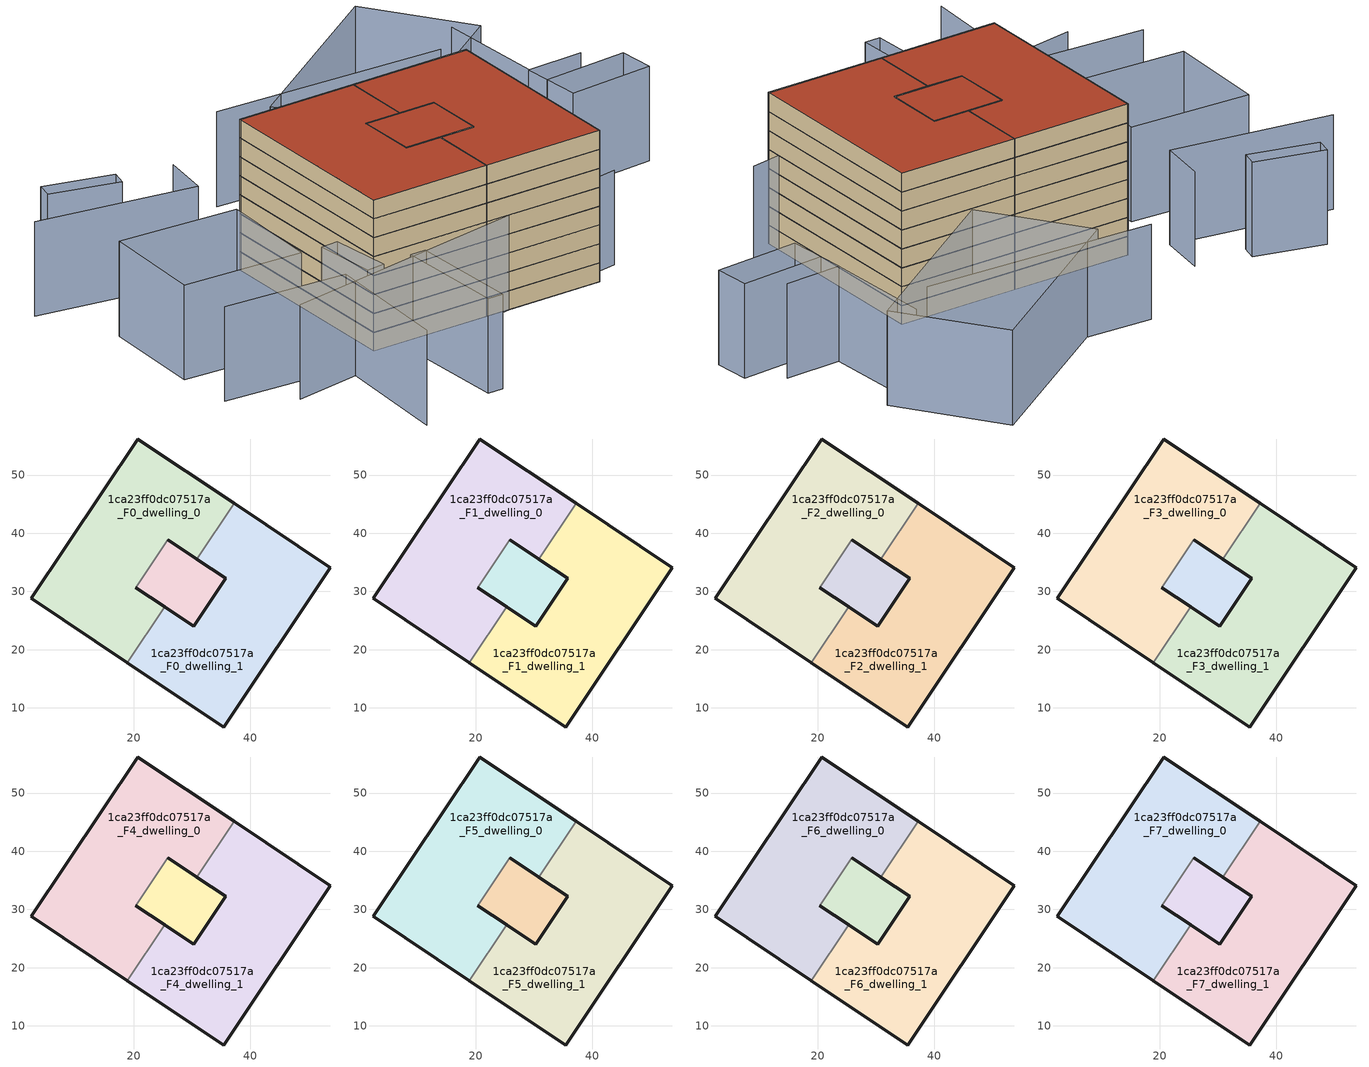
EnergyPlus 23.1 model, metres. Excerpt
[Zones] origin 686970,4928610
1ca23ff0dc07517a_F0_dwelling_0
 floor ground (EU_floor_Construction): 25.31,27.35 20.35,30.66 25.84,38.87 30.8,35.56 37.2,45.14 20.69,56.19 2.38,28.81 18.9,17.76 z0
 wall outside (EU_wall_Construction): 30.8,35.56 25.84,38.87 / 20.35,30.66 25.31,27.35 / 18.9,17.76 2.38,28.81 20.69,56.19 37.2,45.14 z0:3
 wall to 1ca23ff0dc07517a_F0_dwelling_1 (EU_wall_Construction): 37.2,45.14 30.8,35.56 / 25.31,27.35 18.9,17.76 z0:3
 wall to 1ca23ff0dc07517a_F0_circulation (EU_wall_Construction): 25.84,38.87 20.35,30.66 z0:3
1ca23ff0dc07517a_F0_dwelling_1
 floor ground (EU_floor_Construction): 35.41,6.72 53.72,34.1 37.2,45.14 30.8,35.56 35.75,32.25 30.26,24.03 25.31,27.35 18.9,17.76 z0
 wall outside (EU_wall_Construction): 25.31,27.35 30.26,24.03 35.75,32.25 30.8,35.56 / 37.2,45.14 53.72,34.1 35.41,6.72 18.9,17.76 z0:3
1ca23ff0dc07517a_F0_circulation
 floor ground (EU_floor_Construction): 30.26,24.03 35.75,32.25 25.84,38.87 20.35,30.66 z0
 wall outside (EU_wall_Construction): 25.84,38.87 35.75,32.25 30.26,24.03 20.35,30.66 z0:3
1ca23ff0dc07517a_F1_dwelling_0
 floor to 1ca23ff0dc07517a_F0_dwelling_0 (EU_floor_Construction): 25.3,27.35 20.35,30.66 25.84,38.87 30.8,35.56 37.2,45.14 20.69,56.19 2.38,28.81 18.9,17.76 z3
 wall outside (EU_wall_Construction): 30.8,35.56 25.84,38.87 / 20.35,30.66 25.31,27.35 / 18.9,17.76 2.38,28.81 20.69,56.19 37.2,45.14 z3:6
 wall to 1ca23ff0dc07517a_F1_dwelling_1 (EU_wall_Construction): 37.2,45.14 30.8,35.56 / 25.31,27.35 18.9,17.76 z3:6
 wall to 1ca23ff0dc07517a_F1_circulation (EU_wall_Construction): 25.84,38.87 20.35,30.66 z3:6
1ca23ff0dc07517a_F1_dwelling_1
 floor to 1ca23ff0dc07517a_F0_dwelling_1 (EU_floor_Construction): 35.41,6.72 53.72,34.1 37.2,45.14 30.8,35.56 35.75,32.25 30.26,24.03 25.3,27.35 18.9,17.76 z3
 wall outside (EU_wall_Construction): 25.31,27.35 30.26,24.03 35.75,32.25 30.8,35.56 / 37.2,45.14 53.72,34.1 35.41,6.72 18.9,17.76 z3:6
1ca23ff0dc07517a_F1_circulation
 floor to 1ca23ff0dc07517a_F0_circulation (EU_floor_Construction): 30.26,24.03 35.75,32.25 25.84,38.87 20.35,30.66 z3
 wall outside (EU_wall_Construction): 25.84,38.87 35.75,32.25 30.26,24.03 20.35,30.66 z3:6
1ca23ff0dc07517a_F2_dwelling_0
 floor to 1ca23ff0dc07517a_F1_dwelling_0 (EU_floor_Construction): 25.3,27.35 20.35,30.66 25.84,38.87 30.8,35.56 37.2,45.14 20.69,56.19 2.38,28.81 18.9,17.76 z6
 wall outside (EU_wall_Construction): 30.8,35.56 25.84,38.87 / 20.35,30.66 25.31,27.35 / 18.9,17.76 2.38,28.81 20.69,56.19 37.2,45.14 z6:9
 wall to 1ca23ff0dc07517a_F2_dwelling_1 (EU_wall_Construction): 37.2,45.14 30.8,35.56 / 25.31,27.35 18.9,17.76 z6:9
 wall to 1ca23ff0dc07517a_F2_circulation (EU_wall_Construction): 25.84,38.87 20.35,30.66 z6:9
1ca23ff0dc07517a_F2_dwelling_1
 floor to 1ca23ff0dc07517a_F1_dwelling_1 (EU_floor_Construction): 35.41,6.72 53.72,34.1 37.2,45.14 30.8,35.56 35.75,32.25 30.26,24.03 25.3,27.35 18.9,17.76 z6
 wall outside (EU_wall_Construction): 25.31,27.35 30.26,24.03 35.75,32.25 30.8,35.56 / 37.2,45.14 53.72,34.1 35.41,6.72 18.9,17.76 z6:9
1ca23ff0dc07517a_F2_circulation
 floor to 1ca23ff0dc07517a_F1_circulation (EU_floor_Construction): 30.26,24.03 35.75,32.25 25.84,38.87 20.35,30.66 z6
 wall outside (EU_wall_Construction): 25.84,38.87 35.75,32.25 30.26,24.03 20.35,30.66 z6:9
1ca23ff0dc07517a_F3_dwelling_0
 floor to 1ca23ff0dc07517a_F2_dwelling_0 (EU_floor_Construction): 25.3,27.35 20.35,30.66 25.84,38.87 30.8,35.56 37.2,45.14 20.69,56.19 2.38,28.81 18.9,17.76 z9
 wall outside (EU_wall_Construction): 30.8,35.56 25.84,38.87 / 20.35,30.66 25.31,27.35 / 18.9,17.76 2.38,28.81 20.69,56.19 37.2,45.14 z9:12
 wall to 1ca23ff0dc07517a_F3_dwelling_1 (EU_wall_Construction): 37.2,45.14 30.8,35.56 / 25.31,27.35 18.9,17.76 z9:12
 wall to 1ca23ff0dc07517a_F3_circulation (EU_wall_Construction): 25.84,38.87 20.35,30.66 z9:12
1ca23ff0dc07517a_F3_dwelling_1
 floor to 1ca23ff0dc07517a_F2_dwelling_1 (EU_floor_Construction): 35.41,6.72 53.72,34.1 37.2,45.14 30.8,35.56 35.75,32.25 30.26,24.03 25.3,27.35 18.9,17.76 z9
 wall outside (EU_wall_Construction): 25.31,27.35 30.26,24.03 35.75,32.25 30.8,35.56 / 37.2,45.14 53.72,34.1 35.41,6.72 18.9,17.76 z9:12
1ca23ff0dc07517a_F3_circulation
 floor to 1ca23ff0dc07517a_F2_circulation (EU_floor_Construction): 30.26,24.03 35.75,32.25 25.84,38.87 20.35,30.66 z9
 wall outside (EU_wall_Construction): 25.84,38.87 35.75,32.25 30.26,24.03 20.35,30.66 z9:12
1ca23ff0dc07517a_F4_dwelling_0
 floor to 1ca23ff0dc07517a_F3_dwelling_0 (EU_floor_Construction): 25.3,27.35 20.35,30.66 25.84,38.87 30.8,35.56 37.2,45.14 20.69,56.19 2.38,28.81 18.9,17.76 z12
 wall outside (EU_wall_Construction): 30.8,35.56 25.84,38.87 / 20.35,30.66 25.31,27.35 / 18.9,17.76 2.38,28.81 20.69,56.19 37.2,45.14 z12:15
 wall to 1ca23ff0dc07517a_F4_dwelling_1 (EU_wall_Construction): 37.2,45.14 30.8,35.56 / 25.31,27.35 18.9,17.76 z12:15
 wall to 1ca23ff0dc07517a_F4_circulation (EU_wall_Construction): 25.84,38.87 20.35,30.66 z12:15
1ca23ff0dc07517a_F4_dwelling_1
 floor to 1ca23ff0dc07517a_F3_dwelling_1 (EU_floor_Construction): 35.41,6.72 53.72,34.1 37.2,45.14 30.8,35.56 35.75,32.25 30.26,24.03 25.3,27.35 18.9,17.76 z12
 wall outside (EU_wall_Construction): 25.31,27.35 30.26,24.03 35.75,32.25 30.8,35.56 / 37.2,45.14 53.72,34.1 35.41,6.72 18.9,17.76 z12:15
1ca23ff0dc07517a_F4_circulation
 floor to 1ca23ff0dc07517a_F3_circulation (EU_floor_Construction): 30.26,24.03 35.75,32.25 25.84,38.87 20.35,30.66 z12
 wall outside (EU_wall_Construction): 25.84,38.87 35.75,32.25 30.26,24.03 20.35,30.66 z12:15
1ca23ff0dc07517a_F5_dwelling_0
 floor to 1ca23ff0dc07517a_F4_dwelling_0 (EU_floor_Construction): 25.3,27.35 20.35,30.66 25.84,38.87 30.8,35.56 37.2,45.14 20.69,56.19 2.38,28.81 18.9,17.76 z15
 wall outside (EU_wall_Construction): 30.8,35.56 25.84,38.87 / 20.35,30.66 25.31,27.35 / 18.9,17.76 2.38,28.81 20.69,56.19 37.2,45.14 z15:18
 wall to 1ca23ff0dc07517a_F5_dwelling_1 (EU_wall_Construction): 37.2,45.14 30.8,35.56 / 25.31,27.35 18.9,17.76 z15:18
 wall to 1ca23ff0dc07517a_F5_circulation (EU_wall_Construction): 25.84,38.87 20.35,30.66 z15:18
1ca23ff0dc07517a_F5_dwelling_1
 floor to 1ca23ff0dc07517a_F4_dwelling_1 (EU_floor_Construction): 35.41,6.72 53.72,34.1 37.2,45.14 30.8,35.56 35.75,32.25 30.26,24.03 25.3,27.35 18.9,17.76 z15
 wall outside (EU_wall_Construction): 25.31,27.35 30.26,24.03 35.75,32.25 30.8,35.56 / 37.2,45.14 53.72,34.1 35.41,6.72 18.9,17.76 z15:18
1ca23ff0dc07517a_F5_circulation
 floor to 1ca23ff0dc07517a_F4_circulation (EU_floor_Construction): 30.26,24.03 35.75,32.25 25.84,38.87 20.35,30.66 z15
 wall outside (EU_wall_Construction): 25.84,38.87 35.75,32.25 30.26,24.03 20.35,30.66 z15:18
1ca23ff0dc07517a_F6_dwelling_0
 floor to 1ca23ff0dc07517a_F5_dwelling_0 (EU_floor_Construction): 25.3,27.35 20.35,30.66 25.84,38.87 30.8,35.56 37.2,45.14 20.69,56.19 2.38,28.81 18.9,17.76 z18
 wall outside (EU_wall_Construction): 30.8,35.56 25.84,38.87 / 20.35,30.66 25.31,27.35 / 18.9,17.76 2.38,28.81 20.69,56.19 37.2,45.14 z18:21
 wall to 1ca23ff0dc07517a_F6_dwelling_1 (EU_wall_Construction): 37.2,45.14 30.8,35.56 / 25.31,27.35 18.9,17.76 z18:21
 wall to 1ca23ff0dc07517a_F6_circulation (EU_wall_Construction): 25.84,38.87 20.35,30.66 z18:21
1ca23ff0dc07517a_F6_dwelling_1
 floor to 1ca23ff0dc07517a_F5_dwelling_1 (EU_floor_Construction): 35.41,6.72 53.72,34.1 37.2,45.14 30.8,35.56 35.75,32.25 30.26,24.03 25.3,27.35 18.9,17.76 z18
 wall outside (EU_wall_Construction): 25.31,27.35 30.26,24.03 35.75,32.25 30.8,35.56 / 37.2,45.14 53.72,34.1 35.41,6.72 18.9,17.76 z18:21
1ca23ff0dc07517a_F6_circulation
 floor to 1ca23ff0dc07517a_F5_circulation (EU_floor_Construction): 30.26,24.03 35.75,32.25 25.84,38.87 20.35,30.66 z18
 wall outside (EU_wall_Construction): 25.84,38.87 35.75,32.25 30.26,24.03 20.35,30.66 z18:21
1ca23ff0dc07517a_F7_dwelling_0
 floor to 1ca23ff0dc07517a_F6_dwelling_0 (EU_floor_Construction): 25.3,27.35 20.35,30.66 25.84,38.87 30.8,35.56 37.2,45.14 20.69,56.19 2.38,28.81 18.9,17.76 z21
 wall outside (EU_wall_Construction): 30.8,35.56 25.84,38.87 / 20.35,30.66 25.31,27.35 / 18.9,17.76 2.38,28.81 20.69,56.19 37.2,45.14 z21:24
 wall to 1ca23ff0dc07517a_F7_dwelling_1 (EU_wall_Construction): 37.2,45.14 30.8,35.56 / 25.31,27.35 18.9,17.76 z21:24
 wall to 1ca23ff0dc07517a_F7_circulation (EU_wall_Construction): 25.84,38.87 20.35,30.66 z21:24
 roof outside (EU_roof_Construction): 37.2,45.14 30.8,35.56 25.84,38.87 20.35,30.66 25.31,27.35 18.9,17.76 2.38,28.81 20.69,56.19 z24
1ca23ff0dc07517a_F7_dwelling_1
 floor to 1ca23ff0dc07517a_F6_dwelling_1 (EU_floor_Construction): 35.41,6.72 53.72,34.1 37.2,45.14 30.8,35.56 35.75,32.25 30.26,24.03 25.3,27.35 18.9,17.76 z21
 wall outside (EU_wall_Construction): 25.31,27.35 30.26,24.03 35.75,32.25 30.8,35.56 / 37.2,45.14 53.72,34.1 35.41,6.72 18.9,17.76 z21:24
 roof outside (EU_roof_Construction): 53.72,34.1 35.41,6.72 18.9,17.76 25.31,27.35 30.26,24.03 35.75,32.25 30.8,35.56 37.2,45.14 z24
1ca23ff0dc07517a_F7_circulation
 floor to 1ca23ff0dc07517a_F6_circulation (EU_floor_Construction): 30.26,24.03 35.75,32.25 25.84,38.87 20.35,30.66 z21
 wall outside (EU_wall_Construction): 25.84,38.87 35.75,32.25 30.26,24.03 20.35,30.66 z21:24
 roof outside (EU_roof_Construction): 35.75,32.25 30.26,24.03 20.35,30.66 25.84,38.87 z24
shading: -16.12,33.02 41.43,6.83 / 65.98,26.33 68.04,29.97 / 76.1,25.09 68.15,29.91 / 68.15,29.91 77.49,45.32 / -20.56,42.89 -4.38,30.56 / -4.38,30.56 -17.71,13.06 / 20.77,66.46 15.4,60.58 / 15.4,60.58 -3.9,78.25 / 70,44.12 39.33,66.77 / 78.28,19.41 75.39,14.33 / 75.39,14.33 63.13,21.31 / 63.13,21.31 66.02,26.39 / 66.02,26.39 78.28,19.41 / -4.86,8.57 4.82,24.09 / 4.82,24.09 7.07,22.69 / 7.07,22.69 -2.61,7.17 / -2.61,7.17 -4.86,8.57 / 43.56,60.24 79.13,60.7 / 79.13,60.7 79.38,41.62 / 79.38,41.62 43.81,41.16 / 43.81,41.16 43.56,60.24 / 5.26,35.47 0.52,26.61 / 0.52,26.61 -2.08,28 / -2.08,28 2.66,36.86 / 2.66,36.86 5.26,35.47 / -0.08,38.95 -16.01,50.85 / -16.01,50.85 -5.73,64.62 / -5.73,64.62 10.2,52.72 / 10.2,52.72 -0.08,38.95 / 12.92,71.22 5.31,79.79 / 5.31,79.79 7.3,81.55 / 7.3,81.55 14.91,72.98 / 14.91,72.98 12.92,71.22 z0:15
[Building]
EU S2 Campaign: North Axis=0; Terrain=City; Solar Distribution=FullExterior
[Site:Location]
Bologna: Latitude=44.5; Longitude=11.25; Time Zone=1; Elevation=37
[SizingPeriod:WeatherFileDays]
AnnualSizingPeriod: Begin Month=1; Begin Day of Month=1; End Month=12; End Day of Month=31; Day of Week for Start Day=Monday; Use Weather File Daylight Saving Period=No; Use Weather File Rain and Snow Indicators=No
[MATERIAL]
EU_InternalMass_Material: Roughness=MediumRough; Thickness=0.1; Conductivity=1; Density=1800; Specific Heat=900; Thermal Absorptance=0.9; Solar Absorptance=0.7; Visible Absorptance=0.7
[MATERIAL:NOMASS] Roughness=MediumRough; Thermal Absorptance=0.9; Solar Absorptance=0.7; Visible Absorptance=0.7
Name | Thermal Resistance
EU_wall_NoMass | 0.905828
EU_roof_NoMass | 0.37593
EU_floor_NoMass | 0.67114
[CONSTRUCTION]
EU_wall_Construction: EU_wall_NoMass
EU_roof_Construction: EU_roof_NoMass
EU_floor_Construction: EU_floor_NoMass
EU_InternalMass_Construction: EU_InternalMass_Material
[ZONE] Type=1; Multiplier=1; Ceiling Height=autocalculate; Floor Area=autocalculate; Part of Total Floor Area=Yes
Name | Volume
1ca23ff0dc07517a_F0_dwelling_0; 1ca23ff0dc07517a_F1_dwelling_0; 1ca23ff0dc07517a_F2_dwelling_0; 1ca23ff0dc07517a_F3_dwelling_0; 1ca23ff0dc07517a_F4_dwelling_0; 1ca23ff0dc07517a_F5_dwelling_0; 1ca23ff0dc07517a_F6_dwelling_0; 1ca23ff0dc07517a_F7_dwelling_0 | 1786.23
1ca23ff0dc07517a_F0_dwelling_1; 1ca23ff0dc07517a_F1_dwelling_1; 1ca23ff0dc07517a_F2_dwelling_1; 1ca23ff0dc07517a_F3_dwelling_1; 1ca23ff0dc07517a_F4_dwelling_1; 1ca23ff0dc07517a_F5_dwelling_1; 1ca23ff0dc07517a_F6_dwelling_1; 1ca23ff0dc07517a_F7_dwelling_1 | 1786.21
1ca23ff0dc07517a_F0_circulation; 1ca23ff0dc07517a_F1_circulation; 1ca23ff0dc07517a_F2_circulation; 1ca23ff0dc07517a_F3_circulation; 1ca23ff0dc07517a_F4_circulation; 1ca23ff0dc07517a_F5_circulation; 1ca23ff0dc07517a_F6_circulation; 1ca23ff0dc07517a_F7_circulation | 353.316
[INTERNALMASS] Construction=EU_InternalMass_Construction; Surface Area=595.401
Name | Zone or ZoneList
1ca23ff0dc07517a_F0_dwelling_0_EU_InternalMass | 1ca23ff0dc07517a_F0_dwelling_0
1ca23ff0dc07517a_F0_dwelling_1_EU_InternalMass | 1ca23ff0dc07517a_F0_dwelling_1
1ca23ff0dc07517a_F1_dwelling_0_EU_InternalMass | 1ca23ff0dc07517a_F1_dwelling_0
1ca23ff0dc07517a_F1_dwelling_1_EU_InternalMass | 1ca23ff0dc07517a_F1_dwelling_1
1ca23ff0dc07517a_F2_dwelling_0_EU_InternalMass | 1ca23ff0dc07517a_F2_dwelling_0
1ca23ff0dc07517a_F2_dwelling_1_EU_InternalMass | 1ca23ff0dc07517a_F2_dwelling_1
1ca23ff0dc07517a_F3_dwelling_0_EU_InternalMass | 1ca23ff0dc07517a_F3_dwelling_0
1ca23ff0dc07517a_F3_dwelling_1_EU_InternalMass | 1ca23ff0dc07517a_F3_dwelling_1
1ca23ff0dc07517a_F4_dwelling_0_EU_InternalMass | 1ca23ff0dc07517a_F4_dwelling_0
1ca23ff0dc07517a_F4_dwelling_1_EU_InternalMass | 1ca23ff0dc07517a_F4_dwelling_1
1ca23ff0dc07517a_F5_dwelling_0_EU_InternalMass | 1ca23ff0dc07517a_F5_dwelling_0
1ca23ff0dc07517a_F5_dwelling_1_EU_InternalMass | 1ca23ff0dc07517a_F5_dwelling_1
1ca23ff0dc07517a_F6_dwelling_0_EU_InternalMass | 1ca23ff0dc07517a_F6_dwelling_0
1ca23ff0dc07517a_F6_dwelling_1_EU_InternalMass | 1ca23ff0dc07517a_F6_dwelling_1
1ca23ff0dc07517a_F7_dwelling_0_EU_InternalMass | 1ca23ff0dc07517a_F7_dwelling_0
1ca23ff0dc07517a_F7_dwelling_1_EU_InternalMass | 1ca23ff0dc07517a_F7_dwelling_1
[OTHEREQUIPMENT] Fuel Type=Electricity; Design Level Calculation Method=Watts/Area; Power per Zone Floor Area=1; Fraction Latent=0; Fraction Radiant=0; Fraction Lost=0; Carbon Dioxide Generation Rate=0; EndUse Subcategory=EU_Step8_InternalGains
Name | Zone or ZoneList or Space or SpaceList | Schedule
EU_Step8_InternalGain_1ca23ff0dc07517a_F0_dwelling_0_f000 | 1ca23ff0dc07517a_F0_dwelling_0 | EU_Step8_GainSchedule_1ca23ff0dc07517a_F0_dwelling_0_f000
EU_Step8_InternalGain_1ca23ff0dc07517a_F0_dwelling_1_f000 | 1ca23ff0dc07517a_F0_dwelling_1 | EU_Step8_GainSchedule_1ca23ff0dc07517a_F0_dwelling_1_f000
EU_Step8_InternalGain_1ca23ff0dc07517a_F1_dwelling_0_f000 | 1ca23ff0dc07517a_F1_dwelling_0 | EU_Step8_GainSchedule_1ca23ff0dc07517a_F1_dwelling_0_f000
EU_Step8_InternalGain_1ca23ff0dc07517a_F1_dwelling_1_f000 | 1ca23ff0dc07517a_F1_dwelling_1 | EU_Step8_GainSchedule_1ca23ff0dc07517a_F1_dwelling_1_f000
EU_Step8_InternalGain_1ca23ff0dc07517a_F2_dwelling_0_f000 | 1ca23ff0dc07517a_F2_dwelling_0 | EU_Step8_GainSchedule_1ca23ff0dc07517a_F2_dwelling_0_f000
EU_Step8_InternalGain_1ca23ff0dc07517a_F2_dwelling_1_f000 | 1ca23ff0dc07517a_F2_dwelling_1 | EU_Step8_GainSchedule_1ca23ff0dc07517a_F2_dwelling_1_f000
EU_Step8_InternalGain_1ca23ff0dc07517a_F3_dwelling_0_f000 | 1ca23ff0dc07517a_F3_dwelling_0 | EU_Step8_GainSchedule_1ca23ff0dc07517a_F3_dwelling_0_f000
EU_Step8_InternalGain_1ca23ff0dc07517a_F3_dwelling_1_f000 | 1ca23ff0dc07517a_F3_dwelling_1 | EU_Step8_GainSchedule_1ca23ff0dc07517a_F3_dwelling_1_f000
EU_Step8_InternalGain_1ca23ff0dc07517a_F4_dwelling_0_f000 | 1ca23ff0dc07517a_F4_dwelling_0 | EU_Step8_GainSchedule_1ca23ff0dc07517a_F4_dwelling_0_f000
EU_Step8_InternalGain_1ca23ff0dc07517a_F4_dwelling_1_f000 | 1ca23ff0dc07517a_F4_dwelling_1 | EU_Step8_GainSchedule_1ca23ff0dc07517a_F4_dwelling_1_f000
EU_Step8_InternalGain_1ca23ff0dc07517a_F5_dwelling_0_f000 | 1ca23ff0dc07517a_F5_dwelling_0 | EU_Step8_GainSchedule_1ca23ff0dc07517a_F5_dwelling_0_f000
EU_Step8_InternalGain_1ca23ff0dc07517a_F5_dwelling_1_f000 | 1ca23ff0dc07517a_F5_dwelling_1 | EU_Step8_GainSchedule_1ca23ff0dc07517a_F5_dwelling_1_f000
EU_Step8_InternalGain_1ca23ff0dc07517a_F6_dwelling_0_f000 | 1ca23ff0dc07517a_F6_dwelling_0 | EU_Step8_GainSchedule_1ca23ff0dc07517a_F6_dwelling_0_f000
EU_Step8_InternalGain_1ca23ff0dc07517a_F6_dwelling_1_f000 | 1ca23ff0dc07517a_F6_dwelling_1 | EU_Step8_GainSchedule_1ca23ff0dc07517a_F6_dwelling_1_f000
EU_Step8_InternalGain_1ca23ff0dc07517a_F7_dwelling_0_f000 | 1ca23ff0dc07517a_F7_dwelling_0 | EU_Step8_GainSchedule_1ca23ff0dc07517a_F7_dwelling_0_f000
EU_Step8_InternalGain_1ca23ff0dc07517a_F7_dwelling_1_f000 | 1ca23ff0dc07517a_F7_dwelling_1 | EU_Step8_GainSchedule_1ca23ff0dc07517a_F7_dwelling_1_f000
[ZONEINFILTRATION:DESIGNFLOWRATE] Schedule=EU_AlwaysOn; Design Flow Rate Calculation Method=Flow/Area; Flow Rate per Floor Area=0.0005; Constant Term Coefficient=1; Temperature Term Coefficient=0; Velocity Term Coefficient=0; Velocity Squared Term Coefficient=0
Name | Zone or ZoneList or Space or SpaceList
EU_Circulation_Infiltration_1ca23ff0dc07517a_F0_circulation | 1ca23ff0dc07517a_F0_circulation
EU_Circulation_Infiltration_1ca23ff0dc07517a_F1_circulation | 1ca23ff0dc07517a_F1_circulation
EU_Circulation_Infiltration_1ca23ff0dc07517a_F2_circulation | 1ca23ff0dc07517a_F2_circulation
EU_Circulation_Infiltration_1ca23ff0dc07517a_F3_circulation | 1ca23ff0dc07517a_F3_circulation
EU_Circulation_Infiltration_1ca23ff0dc07517a_F4_circulation | 1ca23ff0dc07517a_F4_circulation
EU_Circulation_Infiltration_1ca23ff0dc07517a_F5_circulation | 1ca23ff0dc07517a_F5_circulation
EU_Circulation_Infiltration_1ca23ff0dc07517a_F6_circulation | 1ca23ff0dc07517a_F6_circulation
EU_Circulation_Infiltration_1ca23ff0dc07517a_F7_circulation | 1ca23ff0dc07517a_F7_circulation
[ZONEVENTILATION:DESIGNFLOWRATE] Schedule=EU_AlwaysOn; Design Flow Rate Calculation Method=AirChanges/Hour; Air Changes per Hour=0.73129; Ventilation Type=Natural; Fan Pressure Rise=0; Fan Total Efficiency=1; Constant Term Coefficient=1; Temperature Term Coefficient=0; Velocity Term Coefficient=0; Velocity Squared Term Coefficient=0; Minimum Indoor Temperature=-100; Maximum Indoor Temperature=100; Delta Temperature=-100; Minimum Outdoor Temperature=-100; Maximum Outdoor Temperature=100; Maximum Wind Speed=40
Name | Zone or ZoneList or Space or SpaceList
EU_ConstantAir_1ca23ff0dc07517a_F0_dwelling_0 | 1ca23ff0dc07517a_F0_dwelling_0
EU_ConstantAir_1ca23ff0dc07517a_F0_dwelling_1 | 1ca23ff0dc07517a_F0_dwelling_1
EU_ConstantAir_1ca23ff0dc07517a_F1_dwelling_0 | 1ca23ff0dc07517a_F1_dwelling_0
EU_ConstantAir_1ca23ff0dc07517a_F1_dwelling_1 | 1ca23ff0dc07517a_F1_dwelling_1
EU_ConstantAir_1ca23ff0dc07517a_F2_dwelling_0 | 1ca23ff0dc07517a_F2_dwelling_0
EU_ConstantAir_1ca23ff0dc07517a_F2_dwelling_1 | 1ca23ff0dc07517a_F2_dwelling_1
EU_ConstantAir_1ca23ff0dc07517a_F3_dwelling_0 | 1ca23ff0dc07517a_F3_dwelling_0
EU_ConstantAir_1ca23ff0dc07517a_F3_dwelling_1 | 1ca23ff0dc07517a_F3_dwelling_1
EU_ConstantAir_1ca23ff0dc07517a_F4_dwelling_0 | 1ca23ff0dc07517a_F4_dwelling_0
EU_ConstantAir_1ca23ff0dc07517a_F4_dwelling_1 | 1ca23ff0dc07517a_F4_dwelling_1
EU_ConstantAir_1ca23ff0dc07517a_F5_dwelling_0 | 1ca23ff0dc07517a_F5_dwelling_0
EU_ConstantAir_1ca23ff0dc07517a_F5_dwelling_1 | 1ca23ff0dc07517a_F5_dwelling_1
EU_ConstantAir_1ca23ff0dc07517a_F6_dwelling_0 | 1ca23ff0dc07517a_F6_dwelling_0
EU_ConstantAir_1ca23ff0dc07517a_F6_dwelling_1 | 1ca23ff0dc07517a_F6_dwelling_1
EU_ConstantAir_1ca23ff0dc07517a_F7_dwelling_0 | 1ca23ff0dc07517a_F7_dwelling_0
EU_ConstantAir_1ca23ff0dc07517a_F7_dwelling_1 | 1ca23ff0dc07517a_F7_dwelling_1
[HVACTEMPLATE:THERMOSTAT] Constant Heating Setpoint=20; Constant Cooling Setpoint=50
EU_HeatOnly_1ca23ff0dc07517a_F0_dwelling_0; EU_HeatOnly_1ca23ff0dc07517a_F0_dwelling_1; EU_HeatOnly_1ca23ff0dc07517a_F1_dwelling_0; EU_HeatOnly_1ca23ff0dc07517a_F1_dwelling_1; EU_HeatOnly_1ca23ff0dc07517a_F2_dwelling_0; EU_HeatOnly_1ca23ff0dc07517a_F2_dwelling_1; EU_HeatOnly_1ca23ff0dc07517a_F3_dwelling_0; EU_HeatOnly_1ca23ff0dc07517a_F3_dwelling_1; EU_HeatOnly_1ca23ff0dc07517a_F4_dwelling_0; EU_HeatOnly_1ca23ff0dc07517a_F4_dwelling_1; EU_HeatOnly_1ca23ff0dc07517a_F5_dwelling_0; EU_HeatOnly_1ca23ff0dc07517a_F5_dwelling_1; EU_HeatOnly_1ca23ff0dc07517a_F6_dwelling_0; EU_HeatOnly_1ca23ff0dc07517a_F6_dwelling_1; EU_HeatOnly_1ca23ff0dc07517a_F7_dwelling_0; EU_HeatOnly_1ca23ff0dc07517a_F7_dwelling_1
[HVACTEMPLATE:ZONE:IDEALLOADSAIRSYSTEM] System Availability Schedule=EU_AlwaysOn; Maximum Heating Supply Air Temperature=50; Minimum Cooling Supply Air Temperature=13; Maximum Heating Supply Air Humidity Ratio=0.0156; Minimum Cooling Supply Air Humidity Ratio=0.0077; Heating Limit=NoLimit; Cooling Limit=NoLimit; Heating Availability Schedule=EU_AlwaysOn; Cooling Availability Schedule=EU_CoolingOff; Dehumidification Control Type=ConstantSensibleHeatRatio; Cooling Sensible Heat Ratio=0.7; Dehumidification Setpoint=60; Humidification Control Type=None; Humidification Setpoint=30; Outdoor Air Method=None; Outdoor Air Flow Rate per Person=0.00944; Outdoor Air Flow Rate per Zone Floor Area=0; Outdoor Air Flow Rate per Zone=0; Demand Controlled Ventilation Type=None; Outdoor Air Economizer Type=NoEconomizer; Heat Recovery Type=None; Sensible Heat Recovery Effectiveness=0.7; Latent Heat Recovery Effectiveness=0.65
Name | Template Thermostat
1ca23ff0dc07517a_F0_dwelling_0 | EU_HeatOnly_1ca23ff0dc07517a_F0_dwelling_0
1ca23ff0dc07517a_F0_dwelling_1 | EU_HeatOnly_1ca23ff0dc07517a_F0_dwelling_1
1ca23ff0dc07517a_F1_dwelling_0 | EU_HeatOnly_1ca23ff0dc07517a_F1_dwelling_0
1ca23ff0dc07517a_F1_dwelling_1 | EU_HeatOnly_1ca23ff0dc07517a_F1_dwelling_1
1ca23ff0dc07517a_F2_dwelling_0 | EU_HeatOnly_1ca23ff0dc07517a_F2_dwelling_0
1ca23ff0dc07517a_F2_dwelling_1 | EU_HeatOnly_1ca23ff0dc07517a_F2_dwelling_1
1ca23ff0dc07517a_F3_dwelling_0 | EU_HeatOnly_1ca23ff0dc07517a_F3_dwelling_0
1ca23ff0dc07517a_F3_dwelling_1 | EU_HeatOnly_1ca23ff0dc07517a_F3_dwelling_1
1ca23ff0dc07517a_F4_dwelling_0 | EU_HeatOnly_1ca23ff0dc07517a_F4_dwelling_0
1ca23ff0dc07517a_F4_dwelling_1 | EU_HeatOnly_1ca23ff0dc07517a_F4_dwelling_1
1ca23ff0dc07517a_F5_dwelling_0 | EU_HeatOnly_1ca23ff0dc07517a_F5_dwelling_0
1ca23ff0dc07517a_F5_dwelling_1 | EU_HeatOnly_1ca23ff0dc07517a_F5_dwelling_1
1ca23ff0dc07517a_F6_dwelling_0 | EU_HeatOnly_1ca23ff0dc07517a_F6_dwelling_0
1ca23ff0dc07517a_F6_dwelling_1 | EU_HeatOnly_1ca23ff0dc07517a_F6_dwelling_1
1ca23ff0dc07517a_F7_dwelling_0 | EU_HeatOnly_1ca23ff0dc07517a_F7_dwelling_0
1ca23ff0dc07517a_F7_dwelling_1 | EU_HeatOnly_1ca23ff0dc07517a_F7_dwelling_1
[SIZING:ZONE] Zone Cooling Design Supply Air Temperature Input Method=SupplyAirTemperature; Zone Cooling Design Supply Air Temperature=13; Zone Heating Design Supply Air Temperature Input Method=SupplyAirTemperature; Zone Heating Design Supply Air Temperature=50; Zone Cooling Design Supply Air Humidity Ratio=0.008; Zone Heating Design Supply Air Humidity Ratio=0.008; Cooling Design Air Flow Method=DesignDay; Cooling Design Air Flow Rate=0; Cooling Minimum Air Flow per Zone Floor Area=0.000762; Cooling Minimum Air Flow=0; Cooling Minimum Air Flow Fraction=0.2; Heating Design Air Flow Method=DesignDay; Heating Design Air Flow Rate=0; Heating Maximum Air Flow per Zone Floor Area=0.002032; Heating Maximum Air Flow=0.141576; Heating Maximum Air Flow Fraction=0.3; Account for Dedicated Outdoor Air System=No; Dedicated Outdoor Air System Control Strategy=NeutralSupplyAir; Dedicated Outdoor Air Low Setpoint Temperature for Design=autosize; Dedicated Outdoor Air High Setpoint Temperature for Design=autosize; Zone Load Sizing Method=Sensible Load Only No Latent Load; Zone Latent Cooling Design Supply Air Humidity Ratio Input Method=HumidityRatioDifference; Zone Cooling Design Supply Air Humidity Ratio Difference=0.005; Zone Latent Heating Design Supply Air Humidity Ratio Input Method=HumidityRatioDifference; Zone Humidification Design Supply Air Humidity Ratio Difference=0.005
1ca23ff0dc07517a_F0_dwelling_0; 1ca23ff0dc07517a_F0_dwelling_1; 1ca23ff0dc07517a_F1_dwelling_0; 1ca23ff0dc07517a_F1_dwelling_1; 1ca23ff0dc07517a_F2_dwelling_0; 1ca23ff0dc07517a_F2_dwelling_1; 1ca23ff0dc07517a_F3_dwelling_0; 1ca23ff0dc07517a_F3_dwelling_1; 1ca23ff0dc07517a_F4_dwelling_0; 1ca23ff0dc07517a_F4_dwelling_1; 1ca23ff0dc07517a_F5_dwelling_0; 1ca23ff0dc07517a_F5_dwelling_1; 1ca23ff0dc07517a_F6_dwelling_0; 1ca23ff0dc07517a_F6_dwelling_1; 1ca23ff0dc07517a_F7_dwelling_0; 1ca23ff0dc07517a_F7_dwelling_1
[SCHEDULE:CONSTANT]
Name | Hourly Value
EU_AlwaysOn | 1
EU_CoolingOff | 0
[SCHEDULE:FILE] Column Number=1; Rows to Skip at Top=0; Number of Hours of Data=8760; Column Separator=Comma; Interpolate to Timestep=No; Minutes per Item=60; Adjust Schedule for Daylight Savings=Yes
Name | File
EU_Step8_GainSchedule_1ca23ff0dc07517a_F0_dwelling_0_f000 | ../../schedules/1ca23ff0dc07517a/1ca23ff0dc07517a_F0_dwelling_0_f000_gain.csv
EU_Step8_GainSchedule_1ca23ff0dc07517a_F0_dwelling_1_f000 | ../../schedules/1ca23ff0dc07517a/1ca23ff0dc07517a_F0_dwelling_1_f000_gain.csv
EU_Step8_GainSchedule_1ca23ff0dc07517a_F1_dwelling_0_f000 | ../../schedules/1ca23ff0dc07517a/1ca23ff0dc07517a_F1_dwelling_0_f000_gain.csv
EU_Step8_GainSchedule_1ca23ff0dc07517a_F1_dwelling_1_f000 | ../../schedules/1ca23ff0dc07517a/1ca23ff0dc07517a_F1_dwelling_1_f000_gain.csv
EU_Step8_GainSchedule_1ca23ff0dc07517a_F2_dwelling_0_f000 | ../../schedules/1ca23ff0dc07517a/1ca23ff0dc07517a_F2_dwelling_0_f000_gain.csv
EU_Step8_GainSchedule_1ca23ff0dc07517a_F2_dwelling_1_f000 | ../../schedules/1ca23ff0dc07517a/1ca23ff0dc07517a_F2_dwelling_1_f000_gain.csv
EU_Step8_GainSchedule_1ca23ff0dc07517a_F3_dwelling_0_f000 | ../../schedules/1ca23ff0dc07517a/1ca23ff0dc07517a_F3_dwelling_0_f000_gain.csv
EU_Step8_GainSchedule_1ca23ff0dc07517a_F3_dwelling_1_f000 | ../../schedules/1ca23ff0dc07517a/1ca23ff0dc07517a_F3_dwelling_1_f000_gain.csv
EU_Step8_GainSchedule_1ca23ff0dc07517a_F4_dwelling_0_f000 | ../../schedules/1ca23ff0dc07517a/1ca23ff0dc07517a_F4_dwelling_0_f000_gain.csv
EU_Step8_GainSchedule_1ca23ff0dc07517a_F4_dwelling_1_f000 | ../../schedules/1ca23ff0dc07517a/1ca23ff0dc07517a_F4_dwelling_1_f000_gain.csv
EU_Step8_GainSchedule_1ca23ff0dc07517a_F5_dwelling_0_f000 | ../../schedules/1ca23ff0dc07517a/1ca23ff0dc07517a_F5_dwelling_0_f000_gain.csv
EU_Step8_GainSchedule_1ca23ff0dc07517a_F5_dwelling_1_f000 | ../../schedules/1ca23ff0dc07517a/1ca23ff0dc07517a_F5_dwelling_1_f000_gain.csv
EU_Step8_GainSchedule_1ca23ff0dc07517a_F6_dwelling_0_f000 | ../../schedules/1ca23ff0dc07517a/1ca23ff0dc07517a_F6_dwelling_0_f000_gain.csv
EU_Step8_GainSchedule_1ca23ff0dc07517a_F6_dwelling_1_f000 | ../../schedules/1ca23ff0dc07517a/1ca23ff0dc07517a_F6_dwelling_1_f000_gain.csv
EU_Step8_GainSchedule_1ca23ff0dc07517a_F7_dwelling_0_f000 | ../../schedules/1ca23ff0dc07517a/1ca23ff0dc07517a_F7_dwelling_0_f000_gain.csv
EU_Step8_GainSchedule_1ca23ff0dc07517a_F7_dwelling_1_f000 | ../../schedules/1ca23ff0dc07517a/1ca23ff0dc07517a_F7_dwelling_1_f000_gain.csv
